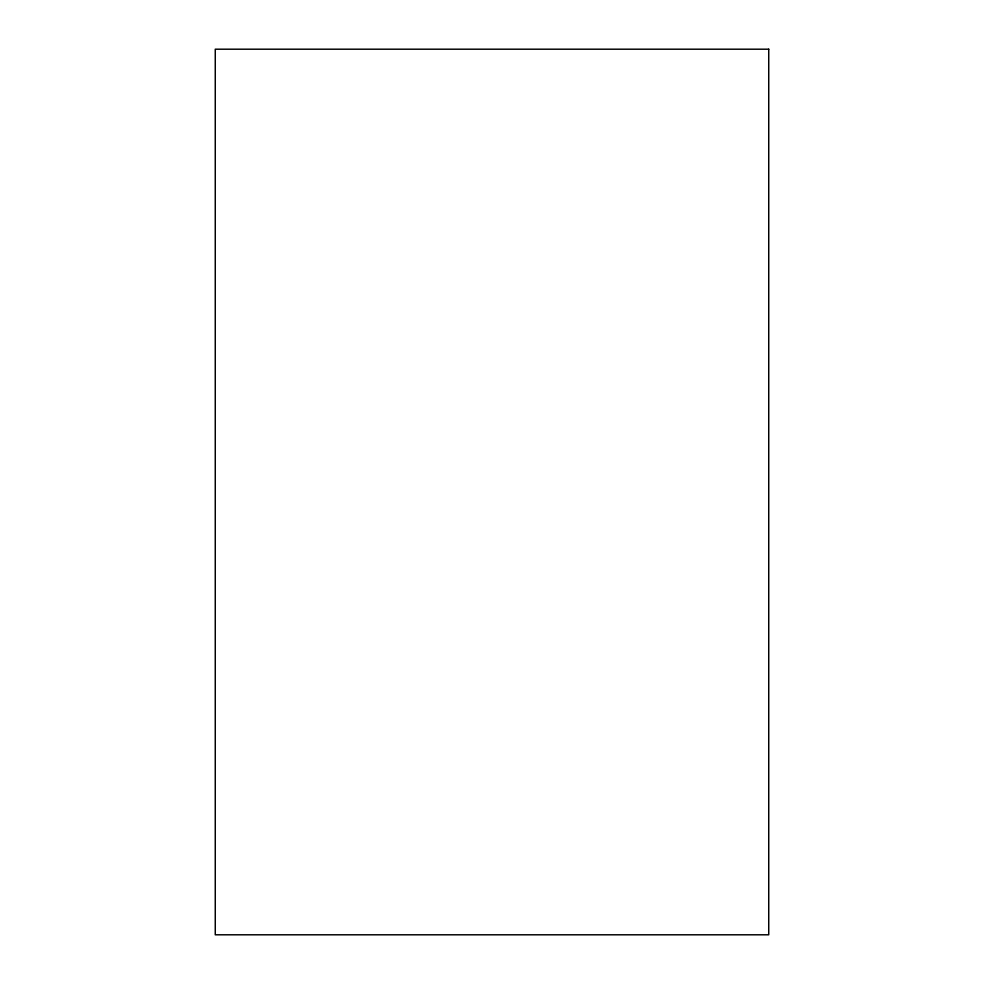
<?xml version="1.0" encoding="UTF-8"?>
<svg xmlns="http://www.w3.org/2000/svg" width="984" height="984" viewBox="0 0 984 984"><rect width="100%" height="100%" fill="white"/><g stroke="black" fill="none" stroke-linecap="round" stroke-linejoin="round"><path stroke-width="1.48" d="M768.738 49.2L215.262 49.2L215.262 934.8L768.738 934.8L768.738 49.2"/></g></svg>
